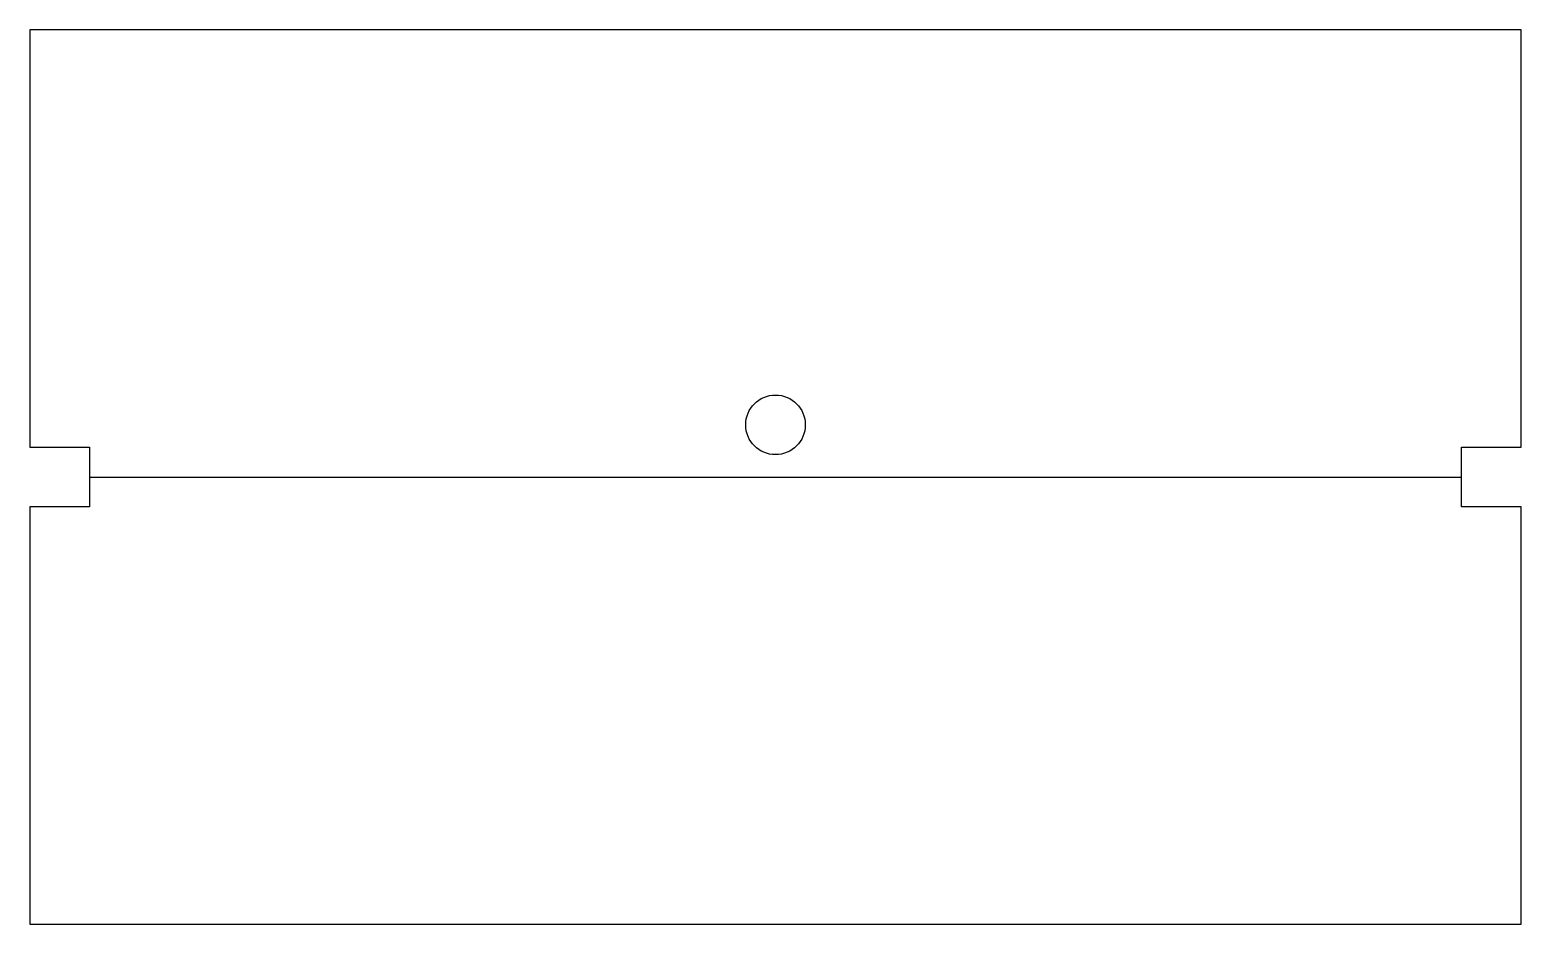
# Model space of a CAD drawing. Header units: millimetres. Extents: x 0 to 100, y 0 to 60.
import ezdxf

# ---------------------------------------------------------------- set-up
doc = ezdxf.new("R2010")
doc.units = ezdxf.units.MM
doc.layers.add('BEND', color=1, linetype='Continuous')

msp = doc.modelspace()

# ---------------------------------------------------------------- linework, layer by layer
msp.add_lwpolyline([(0, 0), (100, 0), (100, 28), (96, 28), (96, 32), (100, 32), (100, 60), (0, 60), (0, 32), (4, 32), (4, 28), (0, 28)], close=True)
msp.add_circle((50, 33.5), 2)
at = {"layer": 'BEND'}
msp.add_line((4, 30), (96, 30), dxfattribs=at)

doc.saveas('drawing.dxf')
